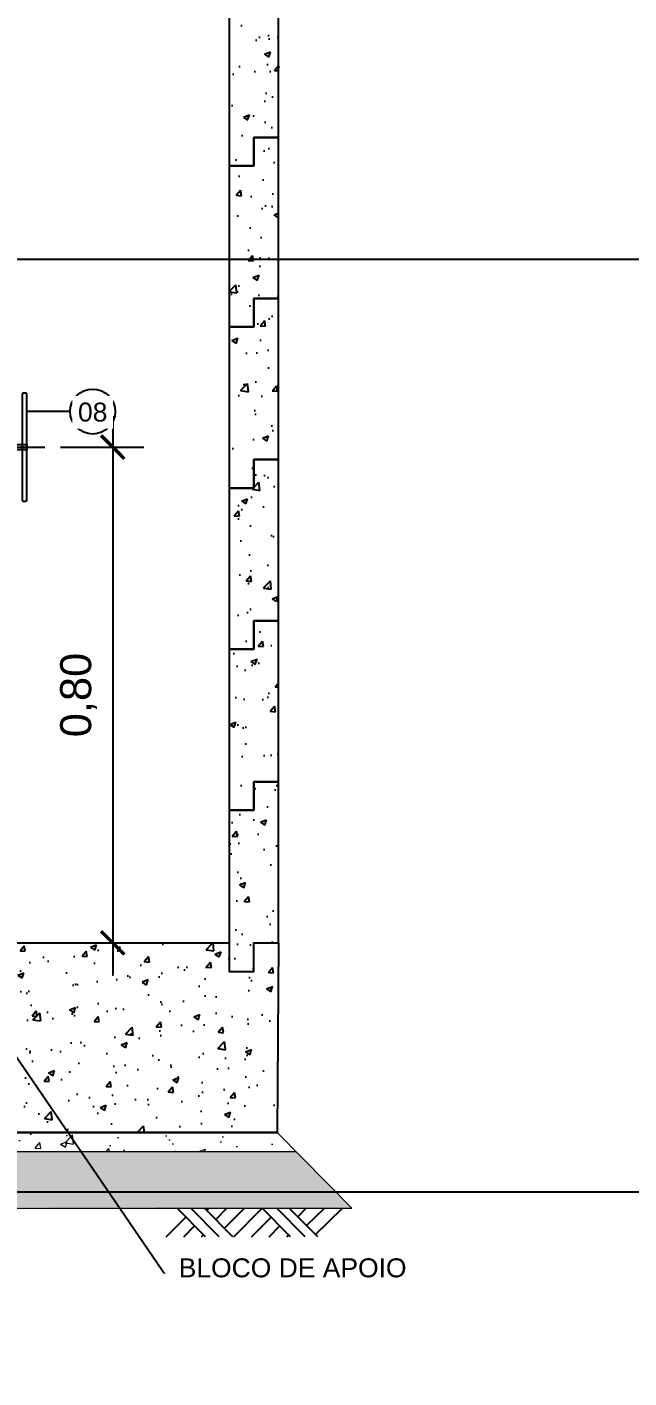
# Model space of a CAD drawing. Extents: x -160 to 364724, y -100 to 7353297.
# Drawn here: x 360237.48 to 360238.45, y 7349086.399 to 7349088.573 of the extents above; entities that cross this region are included whole.
import ezdxf
from ezdxf.enums import TextEntityAlignment as Align

# ---------------------------------------------------------------- set-up
doc = ezdxf.new("R2010")
doc.units = 0
doc.header["$LTSCALE"] = 5
doc.linetypes.add('SGC_DASHDOT', pattern=[1, 0.5, -0.25, 0, -0.25])
for name, color, linetype in [('01-CONTINUA', 1, 'Continuous'), ('BOLA LM', 1, 'Continuous'), ('FLANGES', 2, 'Continuous'), ('GER-SIMBOLOS', 1, 'Continuous'), ('HACHURAS', 1, 'Continuous'), ('P_Perfil_Texto_Quadro', 2, 'Continuous'), ('PAREDE CONCRETO CORTE', 5, 'Continuous'), ('PS_PERFIL_GRADE', 8, 'Continuous'), ('SANC_COTAS', 1, 'Continuous'), ('SANC_TEXTO', 2, 'Continuous'), ('SGC-Eixos', 253, 'SGC_DASHDOT'), ('SGC-Valvulas (Acionamento)', 2, 'Continuous'), ('SGC-Valvulas (Linhas Externas)', 3, 'Continuous'), ('VEGETAÇÃO', 7, 'Continuous')]:
    doc.layers.add(name, color=color, linetype=linetype)
doc.styles.add('CARIMBO', font='arial.ttf', dxfattribs={"height": 2})
doc.styles.add('R-80', font='arial.ttf')
doc.dimstyles.new('GERAL - 25', dxfattribs={"dimscale": 0.025, "dimtxt": 2, "dimasz": 1.5, "dimexe": 2, "dimexo": 1, "dimgap": 1, "dimtad": 1, "dimzin": 0, "dimtxsty": 'R-80', "dimblk": 'ARCHTICK', "dimcen": 0, "dimdle": 2, "dimclrd": 1, "dimclre": 1, "dimclrt": 2, "dimadec": 0, "dimazin": 0, "dimtfac": 0.5, "dimtmove": 2, "dimatfit": 3, "dimldrblk": 'OPEN90', "dimfxl": 1, "dimtolj": 1, "dimtzin": 0, "dimarcsym": 0})
doc.dimstyles.new('LEADER - 25', dxfattribs={"dimscale": 0.025, "dimtxt": 2, "dimasz": 1.5, "dimexe": 2, "dimexo": 1, "dimgap": 1, "dimtad": 1, "dimzin": 0, "dimtxsty": 'R-80', "dimcen": 0, "dimdle": 2, "dimclrd": 1, "dimclre": 1, "dimclrt": 2, "dimadec": 0, "dimazin": 0, "dimtfac": 0.5, "dimtmove": 2, "dimatfit": 3, "dimfxl": 1, "dimtolj": 1, "dimtzin": 0, "dimarcsym": 0})
pattern_1 = [(50, (360245.877, 7349087.80309), (0.0999824, -0.0087473), [0.0104546, -0.1150004]), (355, (360245.877, 7349087.80309), (-0.0193415, 0.1048515), [0.0083637, -0.0920007]), (100.4514, (360245.88533, 7349087.80236), (0.0806409, 0.0961041), [0.008885, -0.0977354]), (46.1842, (360245.877, 7349087.83097), (0.1487674, -0.0230727), [0.015682, -0.1725007]), (96.6356, (360245.8894, 7349087.82904), (0.1302867, 0.1357868), [0.0133276, -0.1466033]), (351.1842, (360245.877, 7349087.83097), (0.1302867, 0.1357868), [0.0125455, -0.1380004]), (21, (360245.89094, 7349087.824), (0.08320555, -0.05612285), [0.0104546, -0.1150004]), (326, (360245.89094, 7349087.824), (0.0339168, 0.1010818), [0.0083637, -0.0920004]), (71.4514, (360245.89787, 7349087.81932), (0.1171223, 0.044959), [0.008885, -0.0977353]), (37.5, (360245.877, 7349087.803088), (0.00169502, 0.04640357), [0, -0.0908852, 0, -0.0933943, 0, -0.09234884]), (7.5, (360245.877, 7349087.80309), (0.03667044, 0.05497882), [0, -0.0532487, 0, -0.0887943, 0, -0.0351971]), (327.5, (360245.845916, 7349087.803088), (0.07441173, -0.00314392), [0, -0.0348486, 0, -0.1087277, 0, -0.1442733]), (317.5, (360245.831976, 7349087.80309), (0.0812929, 0.013954), [0, -0.0453032, 0, -0.07220634, 0, -0.10245494])]

# ---------------------------------------------------------------- blocks, each defined once
blk = doc.blocks.new('SG_1_R23FC10_D100', base_point=(3190.0192, 1643.3186))
at = {"layer": 'FLANGES'}
blk.add_line((3190.0414, 1643.6067), (3189.997, 1643.6067), dxfattribs=at)
blk.add_lwpolyline([(3190.0414, 1643.5868), (3190.0414, 1643.6166), (3189.997, 1643.6166), (3189.997, 1643.5868)], dxfattribs=at)
for points in [[(3189.9242, 1643.2086), (3189.9242, 1643.4286), (3189.9432, 1643.4286), (3189.9432, 1643.2086)], [(3190.1142, 1643.2086), (3190.1142, 1643.4286), (3190.0952, 1643.4286), (3190.0952, 1643.2086)]]:
    blk.add_lwpolyline(points, close=True, dxfattribs=at)
at = {"layer": 'SGC-Valvulas (Acionamento)', "color": 3}
blk.add_lwpolyline([(3189.8798, 1643.6546), (3190.1586, 1643.6546, -0.414214), (3190.1618, 1643.6514), (3190.1618, 1643.6451, -0.414214), (3190.1586, 1643.6419), (3189.8798, 1643.6419, -0.414214), (3189.8766, 1643.6451), (3189.8766, 1643.6514, -0.414214)], format="xyb", close=True, dxfattribs=at)
at = {"layer": 'SGC-Valvulas (Acionamento)'}
blk.add_lwpolyline([(3190.0266, 1643.6166), (3190.0266, 1643.6546), (3190.0118, 1643.6546), (3190.0118, 1643.6166)], dxfattribs=at)
at = {"layer": 'SGC-Valvulas (Linhas Externas)'}
for p, q in [((3189.9527, 1643.3776), (3189.9527, 1643.4286)), ((3190.0857, 1643.3776), (3190.0857, 1643.4286)), ((3189.9432, 1643.3776), (3189.9527, 1643.3776)), ((3190.0952, 1643.3776), (3190.0857, 1643.3776)), ((3190.0952, 1643.2596), (3189.9432, 1643.2596))]:
    blk.add_line(p, q, dxfattribs=at)
blk.add_lwpolyline([(3190.0544, 1643.2818), (3190.0544, 1643.3881, -0.198912), (3190.0608, 1643.4037), (3190.0792, 1643.4221, 0.198912), (3190.0857, 1643.4378), (3190.0857, 1643.5646, 0.414214), (3190.0635, 1643.5868), (3189.9749, 1643.5868, 0.414214), (3189.9527, 1643.5646), (3189.9527, 1643.4378, 0.198912), (3189.9592, 1643.4221), (3189.9776, 1643.4037, -0.198912), (3189.984, 1643.3881), (3189.984, 1643.2818, 0.414214), (3190.0062, 1643.2596), (3190.0322, 1643.2596, 0.414214)], format="xyb", close=True, dxfattribs=at)
for points in [[(3189.9527, 1643.5077), (3189.9776, 1643.4828, -0.198912), (3189.984, 1643.4672), (3189.984, 1643.3972)], [(3190.0857, 1643.5077), (3190.0608, 1643.4828, 0.198912), (3190.0544, 1643.4672), (3190.0544, 1643.3972)]]:
    blk.add_lwpolyline(points, format="xyb", dxfattribs=at)
blk = doc.blocks.new('_ARCHTICK')
at = {"color": 0, "linetype": 'ByBlock', "const_width": 0.15}
blk.add_lwpolyline([(-0.5, -0.5), (0.5, 0.5)], dxfattribs=at)
blk = doc.blocks.new('*D453')
at = {"layer": 'Defpoints', "color": 0, "transparency": 16777216}
for p in [(360237.5089, 7349087.8968), (360237.5877, 7349087.0994), (360237.6182, 7349087.0994)]:
    blk.add_point(p, dxfattribs=at)
at = {"layer": 'SANC_COTAS', "color": 1, "lineweight": -2, "transparency": 16777216}
for p, q in [((360237.6182, 7349087.9468), (360237.6182, 7349087.0494)), ((360237.5339, 7349087.8968), (360237.6682, 7349087.8968)), ((360237.6127, 7349087.0994), (360237.6682, 7349087.0994))]:
    blk.add_line(p, q, dxfattribs=at)
at = {"layer": 'SANC_COTAS', "color": 1, "lineweight": -2, "transparency": 16777216, "xscale": 0.03750000000000001, "yscale": 0.03750000000000001, "zscale": 0.03750000000000001}
for p, rotation in [((360237.6182, 7349087.8968), 90), ((360237.6182, 7349087.0994), 270)]:
    blk.add_blockref('_ARCHTICK', p, dxfattribs=dict(at, rotation=rotation))
at = {"layer": 'SANC_COTAS', "color": 2, "transparency": 16777216, "insert": (360237.5632, 7349087.4981), "char_height": 0.05, "attachment_point": 5, "rotation": 90, "style": 'R-80'}
blk.add_mtext('\\A1;0,80', dxfattribs=at)
blk = doc.blocks.new('_Open90')
at = {"color": 0, "linetype": 'ByBlock', "lineweight": -2}
for p, q in [((0, 0), (-1, 0)), ((-0.5, 0.5), (0, 0)), ((0, 0), (-0.5, -0.5))]:
    blk.add_line(p, q, dxfattribs=at)
blk = doc.blocks.new('*U348')
at = {"layer": 'GER-SIMBOLOS'}
for p, q in [((-0.587, -0.3), (-0.287, 0)), ((-0.454, -0.3), (-0.154, 0)), ((-0.3, -0.3), (0, 0)), ((0.3, -0.3), (0, 0)), ((0.31, -0.3), (0.61, 0)), ((0.453, -0.3), (0.753, 0)), ((0.599, -0.3), (0.899, 0)), ((-0.563, -0.276), (-0.849, 0)), ((-0.47, -0.183), (-0.659, 0)), ((-0.377, -0.089), (-0.466, 0)), ((0.113, -0.3), (-0.094, -0.094)), ((0.393, -0.207), (0.186, 0)), ((0.486, -0.114), (0.373, 0)), ((0.579, -0.021), (0.559, 0)), ((1.013, -0.3), (0.806, -0.094)), ((-0.26, -0.3), (-0.28, -0.28)), ((-0.074, -0.3), (-0.187, -0.187)), ((0.64, -0.3), (0.62, -0.28)), ((0.826, -0.3), (0.713, -0.187))]:
    blk.add_line(p, q, dxfattribs=at)

msp = doc.modelspace()

# ---------------------------------------------------------------- hatches: boundary and pattern name
at = {"layer": '01-CONTINUA'}
h = msp.add_hatch(dxfattribs=at)
h.set_pattern_fill('GRAVEL', color=9, scale=0.002439)
h.set_pattern_definition([(228.0128, (360237.577042, 7349086.727941), (-0.495624822, -0.557577924), [0.008335, -0.8251588]), (184.96974, (360237.571466, 7349086.7217457), (0.7434372323, 0.061953106), [0.014303, -1.4159955]), (132.51045, (360237.557217, 7349086.7205067), (0.619531027, -0.68148413), [0.0100852, -0.9984382]), (267.2737, (360237.5330552, 7349086.7050184), (0.061953103, 1.239062054), [0.0130249, -1.2894645]), (292.83365, (360237.5324356, 7349086.6920082), (-0.3097655136, 0.7434372325), [0.012772, -1.264424]), (357.2737, (360237.537392, 7349086.680237), (-1.239062054, 0.061953103), [0.0130249, -1.2894645]), (37.69424, (360237.550402, 7349086.6796176), (-0.8053903352, -0.6195310272), [0.0172248, -1.7052498]), (72.25533, (360237.5640317, 7349086.6901496), (0.433671719, 1.3629682596), [0.016262, -1.6099332]), (121.42957, (360237.568988, 7349086.705638), (-0.495624822, 0.805390335), [0.013069, -1.2938331]), (175.23636, (360237.562173, 7349086.7167895), (0.68148413, -0.061953103), [0.0149203, -0.7310939]), (222.39744, (360237.5473044, 7349086.7180285), (-0.7434372325, -0.6814841299), [0.0192952, -1.9102232]), (138.81407, (360237.594389, 7349086.704399), (-0.43367172, 0.371718616), [0.0065857, -0.6519848]), (171.46923, (360237.5894325, 7349086.7087356), (0.805390335, -0.123906205), [0.0125292, -1.2403948]), (225, (360237.57704, 7349086.710594), (-9e-18, -0.0619531), [0.0087615, -0.0788534]), (203.1986, (360237.572705, 7349086.7180285), (0.309765514, 0.123906205), [0.0047182, -0.4671025]), (291.8014, (360237.568368, 7349086.71617), (-0.0619531, 0.18585931), [0.0066725, -0.3269551]), (30.96376, (360237.570847, 7349086.709975), (0.18585931, 0.123906205), [0.0108374, -0.3504082]), (161.565, (360237.58014, 7349086.71555), (0.1239062, -0.0619531), [0.0078365, -0.1880764]), (16.38954, (360237.5324356, 7349086.71617), (0.619531027, 0.185859308), [0.0109781, -1.0868337]), (70.34618, (360237.5429676, 7349086.7192676), (-0.247812411, -0.68148413), [0.00921, -0.911789]), (293.1986, (360237.5801395, 7349086.727941), (-0.123906205, 0.309765514), [0.0094364, -0.4623844]), (343.61046, (360237.5838567, 7349086.7192676), (-0.619531027, 0.185859308), [0.0109781, -1.0868337]), (339.44395, (360237.5324356, 7349086.677759), (-0.309765514, 0.123906205), [0.0105865, -0.518741]), (294.77514, (360237.542348, 7349086.674042), (-0.309765514, 0.68148413), [0.0088703, -0.8781631]), (66.8014, (360237.580759, 7349086.665988), (0.123906205, 0.309765514), [0.0094364, -0.4623844]), (17.35402, (360237.5844762, 7349086.6746614), (-0.805390335, -0.247812411), [0.0103853, -1.028138]), (69.44395, (360237.550402, 7349086.665988), (-0.123906205, -0.309765514), [0.0052933, -0.5240343]), (101.3099, (360237.577042, 7349086.665988), (-0.0619531, 0.24781241), [0.003159, -0.312741]), (165.9638, (360237.576422, 7349086.669086), (0.18585931, -0.0619531), [0.012772, -0.2426672]), (186.009, (360237.5640317, 7349086.6721832), (0.619531027, 0.061953103), [0.0118361, -1.1717762]), (303.6901, (360237.570847, 7349086.704399), (-0.0619531, 0.1239062), [0.008935, -0.21444]), (353.15723, (360237.5758028, 7349086.6969645), (1.053202746, -0.1239062054), [0.0155994, -1.5443398]), (60.9454, (360237.591291, 7349086.695106), (-0.24781241, -0.43367172), [0.0063784, -0.6314678]), (90, (360237.59439, 7349086.70068), (-0.061953, 0.061953), [0.0037172, -0.058236]), (120.25644, (360237.5627926, 7349086.674042), (0.247812411, -0.433671719), [0.0086068, -0.8520732]), (48.0128, (360237.558456, 7349086.681476), (0.495624822, 0.557577924), [0.0166698, -0.8168239]), (0, (360237.56961, 7349086.693867), (0.061953, 0.061953), [0.0161078, -0.0458453]), (325.30485, (360237.5857153, 7349086.693867), (0.619531027, -0.433671719), [0.0097957, -0.9697689]), (254.0546, (360237.593769, 7349086.688291), (-0.061953103, -0.24781241), [0.0090205, -0.4420049]), (207.64598, (360237.591291, 7349086.6796176), (-1.1771089516, -0.619531027), [0.0146869, -1.4540067]), (175.42608, (360237.578281, 7349086.6728028), (-0.8053903353, 0.0619531027), [0.0155378, -1.5382381])])
h.paths.add_polyline_path([(360236.1717, 7349086.764), (360237.912, 7349086.764), (360238.0033, 7349086.6727), (360236.0864, 7349086.6787)])
at = {"layer": 'HACHURAS', "lineweight": 9}
h = msp.add_hatch(dxfattribs=at)
h.set_pattern_fill('AR-CONC', color=256, scale=0.000609775, style=0)
h.set_pattern_definition([(50, (360254.80315, 7349096.02919), (0.1110916, -0.00971925), [0.0116162, -0.1277783]), (355, (360254.80315, 7349096.02919), (-0.02149054, 0.1165016), [0.00929297, -0.102223]), (100.45144, (360254.8124, 7349096.02838), (0.08960105, 0.10678236), [0.00987226, -0.1085949]), (46.1842, (360254.80315, 7349096.06016), (0.1652971, -0.02563635), [0.0174243, -0.1916674]), (96.6356, (360254.81692, 7349096.05803), (0.144763, 0.1508742), [0.0148084, -0.1628925]), (351.18415, (360254.80315, 7349096.06016), (0.144763, 0.1508742), [0.0139394, -0.1533338]), (21, (360254.81863, 7349096.05242), (0.0924506, -0.06235872), [0.0116162, -0.1277783]), (326, (360254.81863, 7349096.05242), (0.0376853, 0.11231315), [0.00929297, -0.1022226]), (71.45144, (360254.82634, 7349096.04722), (0.1301359, 0.0499544), [0.00987226, -0.1085947]), (37.5, (360254.803146, 7349096.029186), (0.00188335, 0.05155952), [0, -0.10098356, 0, -0.10377145, 0, -0.10260983]), (7.5, (360254.803146, 7349096.029186), (0.04074494, 0.06108757), [0, -0.05916521, 0, -0.09866032, 0, -0.0391079]), (327.5, (360254.768607, 7349096.029186), (0.082679705, -0.00349324), [0, -0.03872069, 0, -0.12080855, 0, -0.16030365]), (317.5, (360254.75312, 7349096.029186), (0.09032542, 0.01550443), [0, -0.0503369, 0, -0.08022927, 0, -0.11383883])])
h.paths.add_polyline_path([(360236.2022, 7349086.7945), (360237.8832, 7349086.7945), (360237.912, 7349086.764), (360236.1717, 7349086.764)])
at = {"layer": 'VEGETAÇÃO'}
h = msp.add_hatch(dxfattribs=at)
h.set_pattern_fill('AR-CONC', color=1, scale=0.000548797)
h.set_pattern_definition(pattern_1)
h.paths.add_polyline_path([(360237.8861, 7349088.395), (360237.8861, 7349088.6542), (360237.8465, 7349088.6542), (360237.8465, 7349088.6085), (360237.8068, 7349088.6085), (360237.8068, 7349088.3493), (360237.8465, 7349088.3493), (360237.8465, 7349088.395)])
h = msp.add_hatch(dxfattribs=at)
h.set_pattern_fill('AR-CONC', color=1, scale=0.000548797)
h.set_pattern_definition(pattern_1)
h.paths.add_polyline_path([(360237.8852, 7349088.136), (360237.8852, 7349088.3951), (360237.8455, 7349088.3951), (360237.8455, 7349088.3494), (360237.8059, 7349088.3494), (360237.8059, 7349088.0903), (360237.8455, 7349088.0903), (360237.8455, 7349088.136)])
h = msp.add_hatch(dxfattribs=at)
h.set_pattern_fill('AR-CONC', color=1, scale=0.000548797)
h.set_pattern_definition(pattern_1)
h.paths.add_polyline_path([(360237.8852, 7349087.8768), (360237.8852, 7349088.136), (360237.8455, 7349088.136), (360237.8455, 7349088.0903), (360237.8059, 7349088.0903), (360237.8059, 7349087.8311), (360237.8455, 7349087.8311), (360237.8455, 7349087.8768)])
h = msp.add_hatch(dxfattribs=at)
h.set_pattern_fill('AR-CONC', color=1, scale=0.000548797)
h.set_pattern_definition(pattern_1)
h.paths.add_polyline_path([(360237.8852, 7349087.6177), (360237.8852, 7349087.8768), (360237.8455, 7349087.8768), (360237.8455, 7349087.8311), (360237.8059, 7349087.8311), (360237.8059, 7349087.5719), (360237.8455, 7349087.5719), (360237.8455, 7349087.6177)])
h = msp.add_hatch(dxfattribs=at)
h.set_pattern_fill('AR-CONC', color=1, scale=0.000548797)
h.set_pattern_definition(pattern_1)
h.paths.add_polyline_path([(360237.8852, 7349087.3585), (360237.8852, 7349087.6177), (360237.8455, 7349087.6177), (360237.8455, 7349087.5719), (360237.8059, 7349087.5719), (360237.8059, 7349087.3128), (360237.8455, 7349087.3128), (360237.8455, 7349087.3585)])
h = msp.add_hatch(dxfattribs=at)
h.set_pattern_fill('AR-CONC', color=1, scale=0.000548797)
h.set_pattern_definition(pattern_1)
h.paths.add_polyline_path([(360237.8852, 7349087.0994), (360237.8852, 7349087.3585), (360237.8455, 7349087.3585), (360237.8455, 7349087.3128), (360237.8059, 7349087.3128), (360237.8059, 7349087.0536), (360237.8455, 7349087.0536), (360237.8455, 7349087.0994)])
h = msp.add_hatch(dxfattribs=at)
h.set_pattern_fill('AR-CONC', color=1, scale=0.000548797)
h.set_pattern_definition([(50, (360237.768806, 7349087.06045), (0.0999824, -0.0087473), [0.0104546, -0.1150004]), (355, (360237.76881, 7349087.06045), (-0.0193415, 0.1048515), [0.0083637, -0.0920007]), (100.4514, (360237.77714, 7349087.05972), (0.080641, 0.096104), [0.008885, -0.0977354]), (46.184, (360237.7688, 7349087.08833), (0.148767, -0.023073), [0.015682, -0.172501]), (96.636, (360237.7812, 7349087.08641), (0.130287, 0.135787), [0.013328, -0.146603]), (351.184, (360237.7688, 7349087.08833), (0.130287, 0.135787), [0.012545, -0.138]), (21, (360237.782745, 7349087.08136), (0.0832055, -0.056123), [0.0104546, -0.1150004]), (326, (360237.78274, 7349087.08136), (0.033917, 0.101082), [0.0083637, -0.0920004]), (71.4514, (360237.78968, 7349087.07669), (0.1171223, 0.044959), [0.008885, -0.097735]), (37.5, (360237.768806, 7349087.060453), (0.001695, 0.0464036), [0, -0.0908852, 0, -0.0933943, 0, -0.0923488]), (7.5, (360237.768806, 7349087.060453), (0.0366704, 0.0549788), [0, -0.0532487, 0, -0.0887943, 0, -0.0351971]), (327.5, (360237.73772, 7349087.060453), (0.0744117, -0.0031439), [0, -0.0348486, 0, -0.1087277, 0, -0.1442733]), (317.5, (360237.72378, 7349087.06045), (0.081293, 0.013954), [0, -0.0453032, 0, -0.0722063, 0, -0.102455])])
h.paths.add_polyline_path([(360236.2022, 7349087.0994), (360236.5071, 7349087.0994), (360236.2418, 7349087.0994), (360236.2418, 7349087.0536), (360236.2815, 7349087.0536), (360236.2815, 7349087.0994), (360237.8059, 7349087.0994), (360237.8059, 7349087.0536), (360237.8455, 7349087.0536), (360237.8455, 7349087.0994), (360237.5803, 7349087.0994), (360237.8832, 7349087.0994), (360237.8832, 7349086.7945), (360236.2022, 7349086.7945)])

# ---------------------------------------------------------------- linework, layer by layer
at = {"layer": 'BOLA LM'}
msp.add_line((360237.5497, 7349087.9541), (360237.4802, 7349087.9541), dxfattribs=at)
msp.add_circle((360237.5859, 7349087.9541), 0.0362, dxfattribs=at)
at = {"layer": 'PAREDE CONCRETO CORTE'}
msp.add_line((360236.2022, 7349086.7945), (360237.8832, 7349086.7945), dxfattribs=at)
at = {"layer": 'PAREDE CONCRETO CORTE', "flags": 128}
for points in [[(360237.8852, 7349088.395), (360237.8852, 7349088.6542), (360237.8455, 7349088.6542), (360237.8455, 7349088.6085), (360237.8059, 7349088.6085), (360237.8059, 7349088.3493), (360237.8455, 7349088.3493), (360237.8455, 7349088.395)], [(360237.8852, 7349088.1359), (360237.8852, 7349088.395), (360237.8455, 7349088.395), (360237.8455, 7349088.3493), (360237.8059, 7349088.3493), (360237.8059, 7349088.0902), (360237.8455, 7349088.0902), (360237.8455, 7349088.1359)], [(360237.8852, 7349087.8767), (360237.8852, 7349088.1359), (360237.8455, 7349088.1359), (360237.8455, 7349088.0902), (360237.8059, 7349088.0902), (360237.8059, 7349087.831), (360237.8455, 7349087.831), (360237.8455, 7349087.8767)], [(360237.8852, 7349087.6176), (360237.8852, 7349087.8767), (360237.8455, 7349087.8767), (360237.8455, 7349087.831), (360237.8059, 7349087.831), (360237.8059, 7349087.5719), (360237.8455, 7349087.5719), (360237.8455, 7349087.6176)], [(360237.8852, 7349087.3585), (360237.8852, 7349087.6177), (360237.8455, 7349087.6177), (360237.8455, 7349087.5719), (360237.8059, 7349087.5719), (360237.8059, 7349087.3128), (360237.8455, 7349087.3128), (360237.8455, 7349087.3585)], [(360237.8852, 7349087.0994), (360237.8852, 7349087.3585), (360237.8455, 7349087.3585), (360237.8455, 7349087.3128), (360237.8059, 7349087.3128), (360237.8059, 7349087.0536), (360237.8455, 7349087.0536), (360237.8455, 7349087.0994)]]:
    msp.add_lwpolyline(points, close=True, dxfattribs=at)
for points in [[(360237.8852, 7349087.0994), (360237.8852, 7349087.0994), (360237.8832, 7349086.7945), (360236.2022, 7349086.7945), (360236.2022, 7349087.0994), (360236.2022, 7349087.0994)], [(360236.2815, 7349087.0994), (360237.8059, 7349087.0994)]]:
    msp.add_lwpolyline(points, dxfattribs=at)
at = {"layer": 'PS_PERFIL_GRADE', "linetype": 'Continuous'}
for p, q in [((359967.5578, 7349088.199), (360707.5578, 7349088.199)), ((359967.5578, 7349086.699), (360707.5578, 7349086.699))]:
    msp.add_line(p, q, dxfattribs=at)
at = {"layer": 'SANC_COTAS', "linetype": 'Continuous', "lineweight": 13}
msp.add_line((360236.1717, 7349086.764), (360237.9137, 7349086.764), dxfattribs=at)
msp.add_lwpolyline([(360236.2024, 7349086.7947), (360236.0804, 7349086.6727), (360238.0033, 7349086.6727), (360237.8832, 7349086.7945)], dxfattribs=at)
at = {"layer": 'SGC-Eixos', "ltscale": 0.3}
msp.add_line((360237.2393, 7349087.8968), (360237.5089, 7349087.8968), dxfattribs=at)

# ---------------------------------------------------------------- block references
at = {"layer": 'GER-SIMBOLOS', "xscale": -0.1524436579947124, "yscale": 0.1524436579947124, "zscale": 0.1524436579947124}
msp.add_blockref('*U348', (360237.8588, 7349086.6725), dxfattribs=at)
at = {"layer": 'SGC-Valvulas (Linhas Externas)', "xscale": -0.609774632997127, "yscale": 0.609774632997127, "zscale": 0.609774632997127, "rotation": 270}
msp.add_blockref('SG_1_R23FC10_D100', (360237.2753, 7349087.8968), dxfattribs=at)

# ---------------------------------------------------------------- dimensions: what is measured, and where the dimension line sits
at = {"layer": 'SANC_COTAS'}
dim = msp.add_linear_dim(base=(360237.6182, 7349087.0994), p1=(360237.5089, 7349087.8968), p2=(360237.5877, 7349087.0994), angle=90, dimstyle='GERAL - 25', dxfattribs=at)
dim.commit()
dim.dimension.update_dxf_attribs({"geometry": '*D453', "text_midpoint": (360237.5632, 7349087.4981)})

# ---------------------------------------------------------------- leaders
msp.add_leader([(360237.2642, 7349087.2064), (360237.7201, 7349086.5406)], dimstyle='LEADER - 25', dxfattribs=at)

# ---------------------------------------------------------------- next in the draw order: wipeouts: each hides what was drawn before it
for points, layer in [([(360237.7139, 7349086.5497), (360238.0971, 7349086.5497), (360238.0971, 7349086.6026), (360237.7139, 7349086.6026)], 'SANC_COTAS'), ([(360237.5534, 7349087.9268), (360237.6185, 7349087.9268), (360237.6185, 7349087.9793), (360237.5534, 7349087.9793)], 'SANC_TEXTO')]:
    msp.add_wipeout(points).dxf.layer = layer

# ---------------------------------------------------------------- next in the draw order: texts
at = {"layer": 'SANC_COTAS', "color": 2, "insert": (360237.7245, 7349086.5919), "char_height": 0.030489, "attachment_point": 1, "style": 'R-80'}
msp.add_mtext('BLOCO DE APOIO', dxfattribs=at)
at = {"layer": 'SANC_TEXTO', "style": 'R-80'}
msp.add_text('08', height=0.03049, dxfattribs=at).set_placement((360237.586, 7349087.938), align=Align.CENTER)

# ---------------------------------------------------------------- next in the draw order: texts
at = {"layer": 'P_Perfil_Texto_Quadro', "color": 3, "linetype": 'Continuous', "lineweight": -3, "insert": (360237.9004, 7349082.9004), "char_height": 2, "width": 22.357998, "attachment_point": 5, "style": 'CARIMBO', "bg_fill": 3, "box_fill_scale": 1.5, "bg_fill_color": 256, "bg_fill_transparency": 0}
msp.add_mtext('Elevatória A-01\\PE 12', dxfattribs=at)

doc.saveas('drawing.dxf')
